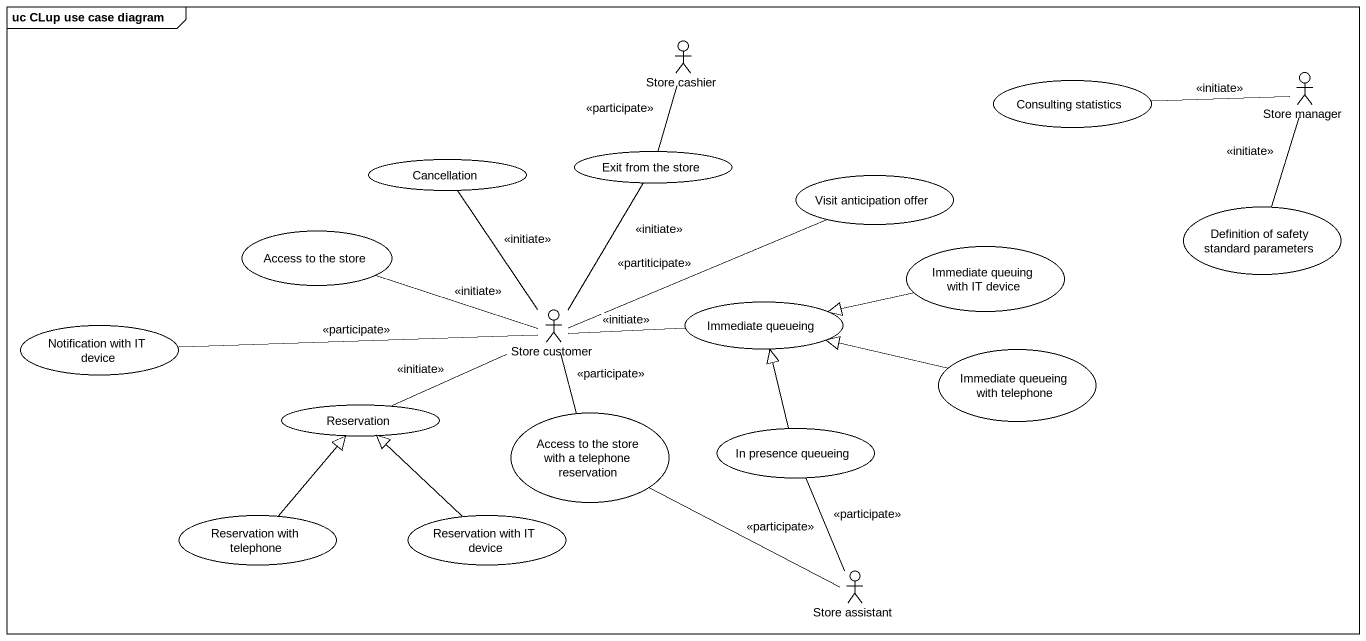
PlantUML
@startuml
mainframe uc CLup use case diagram
actor "Store cashier" as Store_cashier
usecase "Consulting statistics" as Consulting_statistics
actor "Store manager" as Store_manager
usecase Cancellation
usecase "Exit from the store" as Exit_from_the_store
usecase "Visit anticipation offer" as Visit_anticipation_offer
usecase "Access to the store" as Access_to_the_store
usecase "Immediate queuing with IT device" as Immediate_queuing_with_IT
usecase "Definition of safety standard parameters" as Definition_of_safety
usecase "Immediate queueing" as Immediate_queueing
usecase "Notification with IT device" as Notification_with_IT_device
actor "Store customer" as Store_customer
usecase "Immediate queueing with telephone" as Immediate_queueing_with
usecase Reservation
usecase "Access to the store with a telephone reservation" as Access_to_the_store_with_a
usecase "In presence queueing" as In_presence_queueing
usecase "Reservation with telephone" as Reservation_with_telephone
usecase "Reservation with IT device" as Reservation_with_IT_device
actor "Store assistant" as Store_assistant
Store_cashier -- Exit_from_the_store : <<participate>>
Consulting_statistics -right- Store_manager : <<initiate>>
Store_manager -- Definition_of_safety : <<initiate>>
Immediate_queuing_with_IT -left-|> Immediate_queueing
Notification_with_IT_device -right- Store_customer : <<participate>>
Store_customer -up- Cancellation : <<initiate>>
Store_customer -up- Exit_from_the_store : <<initiate>>
Store_customer -right- Visit_anticipation_offer : <<partiticipate>>
Store_customer -left- Access_to_the_store : <<initiate>>
Store_customer -right- Immediate_queueing : <<initiate>>
Store_customer -left- Reservation : <<initiate>>
Store_customer -- Access_to_the_store_with_a : <<participate>>
Immediate_queueing_with -left-|> Immediate_queueing
Access_to_the_store_with_a -right- Store_assistant : <<participate>>
In_presence_queueing -up-|> Immediate_queueing
In_presence_queueing -- Store_assistant : <<participate>>
Reservation_with_telephone -up-|> Reservation
Reservation_with_IT_device -up-|> Reservation
@enduml
